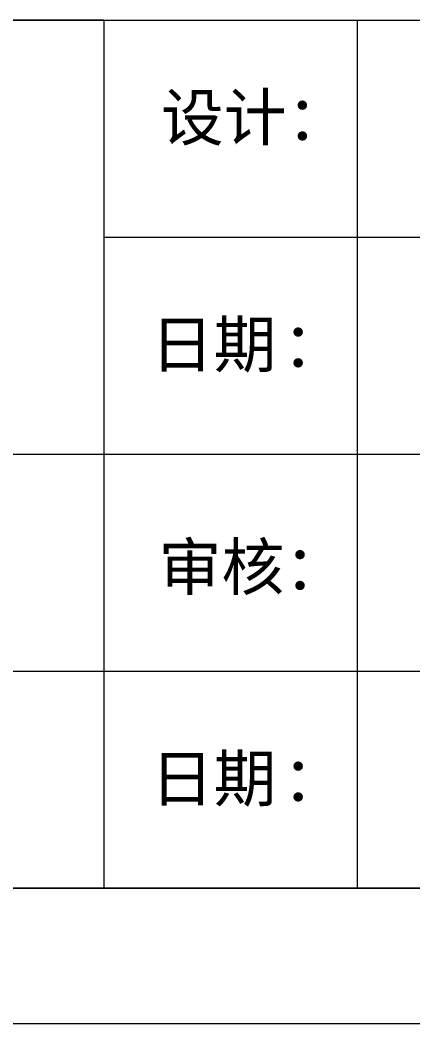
# Model space of a CAD drawing. Header units: millimetres. Extents: x 0 to 297, y 0 to 210.
# Drawn here: x 195.37 to 209.86, y 5 to 42 of the extents above; entities that cross this region are included whole.
import ezdxf
from ezdxf.enums import TextEntityAlignment as Align

# ---------------------------------------------------------------- set-up
doc = ezdxf.new("R2010")
doc.units = ezdxf.units.MM
doc.layers.add('图框', color=7, linetype='Continuous')
doc.styles.add('样式 1', font='simsunb.ttf')

# ---------------------------------------------------------------- blocks, each defined once
blk = doc.blocks.new('XDXTTK')
at = {"layer": '图框', "color": 0, "lineweight": 9}
for p, q in [((174.46, 42), (287, 42)), ((198.465, 42), (198.465, 10)), ((198.465, 34), (287, 34))]:
    blk.add_line(p, q, dxfattribs=at)
at = {"layer": '图框', "lineweight": 9}
for p, q in [((198.465, 42), (186.465, 42)), ((207.813, 10), (207.813, 42)), ((174.46, 26), (287, 26)), ((174.46, 18), (287, 18)), ((186.46, 18), (198.465, 18)), ((287, 10), (128.528, 10)), ((292, 5), (5, 5))]:
    blk.add_line(p, q, dxfattribs=at)
at = {"layer": '图框', "color": 4, "lineweight": 9}
blk.add_line((128.528, 10), (287, 10), dxfattribs=at)
at = {"layer": '图框', "style": '样式 1'}
for s, height, p in [('设计：', 1.7, (200.568, 37.563)), ('日期', 1.6996, (200.188, 29.201)), ('：', 1.7, (205.05, 29.201)), ('审核：', 1.7, (200.482, 20.996)), ('日期', 1.6996, (200.188, 13.201)), ('：', 1.7, (205.05, 13.201))]:
    blk.add_text(s, height=height, dxfattribs=at).set_placement(p)
at = {"layer": '图框', "style": '样式 1', "flags": 1}
for tag, height, p in [('工件材料', 1.2, (258.353, 62.059)), ('工件类型', 1.2, (258.353, 58.881)), ('刀具材料', 1.2, (258.353, 55.947)), ('冷却', 1.2, (258.353, 52.926)), ('涂层', 1.2, (258.353, 49.718)), ('孔深', 1.2, (258.353, 46.731)), ('孔类型', 1.2, (258.353, 43.611)), ('刀具编号', 1.73, (264.423, 40)), ('设计', 1.73, (215.5, 38.5)), ('刀具标刻', 1.73, (264.423, 36)), ('客户名称', 1.73, (264.423, 32)), ('设计时间', 1.73, (215.5, 30)), ('客户编号', 1.73, (264.423, 28)), ('刀具名称', 1.73, (264.423, 22.5)), ('审核', 1.73, (215.5, 21.8)), ('审核时间', 1.73, (215.5, 14)), ('图号', 1.73, (264.423, 14, 30))]:
    blk.add_attdef(tag, text='', height=height, dxfattribs=at).set_placement(p, align=Align.MIDDLE_CENTER)

msp = doc.modelspace()

# ---------------------------------------------------------------- block references
msp.add_blockref('XDXTTK', (0, 0))

doc.saveas('drawing.dxf')
